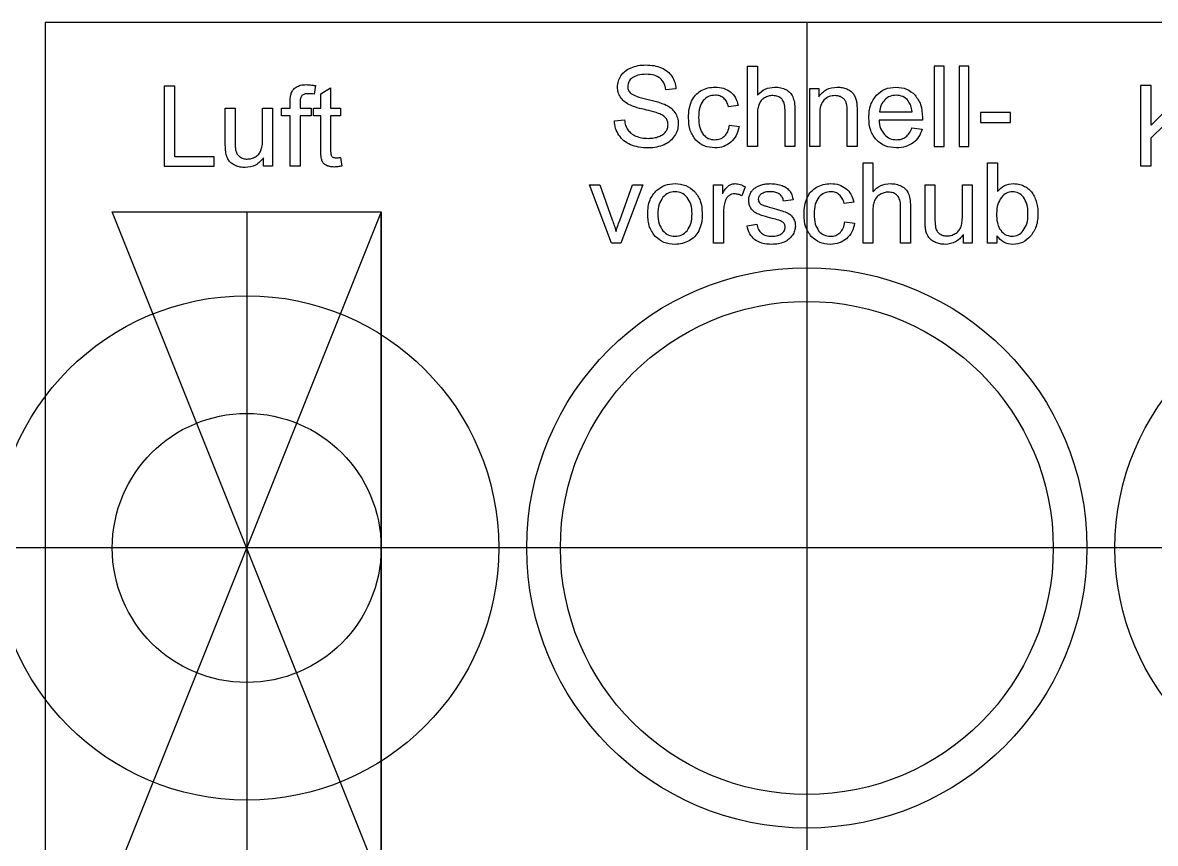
# Model space of a CAD drawing. Header units: millimetres. Extents: x 39 to 249, y 35 to 175.
# Drawn here: x 170.2 to 220.8, y 65.9 to 102.5 of the extents above; entities that cross this region are included whole.
import ezdxf

# ---------------------------------------------------------------- set-up
doc = ezdxf.new("R2010")
doc.units = ezdxf.units.MM
doc.layers.get('0').update_dxf_attribs({"linetype": 'CONTINUOUS'})

msp = doc.modelspace()

# ---------------------------------------------------------------- linework, layer by layer
for p, q in [((239.219, 102.472), (171.219, 102.472)), ((171.219, 102.472), (171.219, 44.54)), ((205.219, 102.472), (205.219, 44.54)), ((202.572, 96.945), (202.572, 100.525)), ((202.572, 100.525), (203.012, 100.525)), ((203.012, 100.525), (203.012, 99.24)), ((183.288, 99.662), (183.223, 99.279)), ((183.525, 99.301), (183.962, 99.565)), ((183.525, 98.659), (183.525, 99.301)), ((183.962, 99.565), (183.962, 98.659)), ((199.374, 99.516), (198.92, 99.482)), ((205.353, 96.945), (205.353, 99.538)), ((205.353, 99.538), (205.748, 99.538)), ((205.748, 99.538), (205.748, 99.17)), ((179.265, 97.052), (179.265, 98.659)), ((179.265, 98.659), (179.705, 98.659)), ((179.705, 98.659), (179.705, 97.221)), ((180.928, 97.27), (180.928, 98.659)), ((180.928, 98.659), (181.367, 98.659)), ((181.367, 98.659), (181.367, 96.066)), ((181.772, 98.317), (181.772, 98.659)), ((181.772, 98.659), (182.161, 98.659)), ((182.161, 98.659), (182.161, 98.935)), ((182.598, 98.898), (182.598, 98.659)), ((182.598, 98.659), (183.103, 98.659)), ((183.103, 98.659), (183.103, 98.317)), ((183.203, 98.317), (183.203, 98.659)), ((183.203, 98.659), (183.525, 98.659)), ((183.962, 98.659), (184.404, 98.659)), ((184.404, 98.659), (184.404, 98.317)), ((202.155, 98.776), (201.727, 98.711)), ((204.245, 96.945), (204.245, 98.588)), ((204.684, 98.588), (204.684, 96.945)), ((182.161, 98.317), (181.772, 98.317)), ((182.161, 96.066), (182.161, 98.317)), ((183.103, 98.317), (182.598, 98.317)), ((182.598, 98.317), (182.598, 96.066)), ((183.525, 98.317), (183.203, 98.317)), ((183.525, 96.825), (183.525, 98.317)), ((184.404, 98.317), (183.962, 98.317)), ((183.962, 98.317), (183.962, 96.801)), ((196.632, 98.095), (197.079, 98.134)), ((203.012, 98.364), (203.012, 96.945)), ((205.792, 98.361), (205.792, 96.945)), ((207.02, 96.945), (207.02, 98.523)), ((207.46, 98.54), (207.46, 96.945)), ((210.375, 98.129), (208.441, 98.129)), ((208.466, 98.491), (209.914, 98.491)), ((201.764, 97.895), (202.196, 97.839)), ((209.909, 97.78), (210.363, 97.724)), ((203.012, 96.945), (202.572, 96.945)), ((204.684, 96.945), (204.245, 96.945)), ((205.792, 96.945), (205.353, 96.945)), ((207.46, 96.945), (207.02, 96.945)), ((180.974, 96.066), (180.974, 96.447)), ((181.367, 96.066), (180.974, 96.066)), ((182.598, 96.066), (182.161, 96.066)), ((184.404, 96.459), (184.468, 96.071)), ((207.728, 92.639), (207.728, 96.218)), ((207.728, 96.218), (208.168, 96.218)), ((208.168, 96.218), (208.168, 94.934)), ((213.288, 92.639), (213.288, 96.218)), ((213.288, 96.218), (213.727, 96.218)), ((213.727, 96.218), (213.727, 94.941)), ((196.503, 92.639), (195.517, 95.231)), ((195.517, 95.231), (195.98, 95.231)), ((195.98, 95.231), (196.537, 93.679)), ((196.867, 93.649), (197.443, 95.231)), ((197.894, 95.231), (196.913, 92.639)), ((197.443, 95.231), (197.894, 95.231)), ((201.059, 92.639), (201.059, 95.231)), ((201.059, 95.231), (201.454, 95.231)), ((201.454, 95.231), (201.454, 94.838)), ((202.467, 95.148), (202.316, 94.741)), ((210.499, 93.625), (210.499, 95.231)), ((210.499, 95.231), (210.939, 95.231)), ((210.939, 95.231), (210.939, 93.793)), ((212.162, 93.842), (212.162, 95.231)), ((212.162, 95.231), (212.602, 95.231)), ((212.602, 95.231), (212.602, 92.639)), ((204.608, 94.562), (204.179, 94.504)), ((180.219, 94.038), (180.219, 44.54)), ((207.311, 94.47), (206.884, 94.404)), ((208.168, 94.057), (208.168, 92.639)), ((209.401, 92.639), (209.401, 94.282)), ((209.84, 94.282), (209.84, 92.639)), ((201.498, 93.996), (201.498, 92.639)), ((206.92, 93.588), (207.352, 93.532)), ((202.553, 93.413), (202.987, 93.481)), ((196.913, 92.639), (196.503, 92.639)), ((201.498, 92.639), (201.059, 92.639)), ((208.168, 92.639), (207.728, 92.639)), ((209.84, 92.639), (209.401, 92.639)), ((212.208, 92.639), (212.208, 93.019)), ((212.602, 92.639), (212.208, 92.639)), ((213.695, 92.639), (213.288, 92.639)), ((213.695, 92.963), (213.695, 92.639)), ((239.219, 79.038), (165, 79.038))]:
    msp.add_line(p, q)
for points in [[(210.905, 100.525), (210.905, 96.945), (211.344, 96.945), (211.344, 100.525)], [(212.016, 100.525), (212.016, 96.945), (212.455, 96.945), (212.455, 100.525)], [(176.531, 99.645), (176.531, 96.066), (178.767, 96.066), (178.767, 96.489), (177.004, 96.489), (177.004, 99.645)], [(220.11, 99.669), (220.11, 96.09), (220.584, 96.09), (220.584, 97.33), (221.17, 97.901), (222.444, 96.09), (223.069, 96.09), (221.502, 98.219), (223.003, 99.669), (222.361, 99.669), (220.584, 97.894), (220.584, 99.669)], [(212.965, 98.462), (212.965, 98.02), (214.315, 98.02), (214.315, 98.462)], [(186.219, 64.038), (174.219, 94.038), (186.219, 94.038), (174.219, 64.038), (186.219, 64.038), (186.219, 94.038)]]:
    msp.add_lwpolyline(points, close=True)
for centre, radius in [((205.219, 79.038), 12.5), ((180.219, 79.038), 11.25), ((205.219, 79.038), 11), ((230.219, 79.038), 11.25), ((180.219, 79.038), 6)]:
    msp.add_circle(centre, radius)
for points, knots in [([(196.769, 99.599), (196.776, 99.688), (196.789, 99.869), (196.878, 100.026), (196.923, 100.106)], [0, 0, 0, 0, 0.02649511, 0.05352488, 0.05352488, 0.05352488, 0.05352488]), ([(196.923, 100.106), (196.982, 100.18), (197.103, 100.334), (197.28, 100.419), (197.372, 100.463)], [0, 0, 0, 0, 0.02806026, 0.05810036, 0.05810036, 0.05810036, 0.05810036]), ([(197.372, 100.463), (197.475, 100.499), (197.688, 100.573), (197.913, 100.581), (198.029, 100.586)], [0, 0, 0, 0, 0.03250493, 0.06712456, 0.06712456, 0.06712456, 0.06712456]), ([(198.048, 100.168), (197.921, 100.166), (197.699, 100.163), (197.505, 100.056), (197.422, 100.011)], [0, 0, 0, 0, 0.03734796, 0.06543398, 0.06543398, 0.06543398, 0.06543398]), ([(198.029, 100.586), (198.155, 100.581), (198.395, 100.573), (198.623, 100.495), (198.731, 100.457)], [0, 0, 0, 0, 0.03758192, 0.07170917, 0.07170917, 0.07170917, 0.07170917]), ([(198.672, 99.995), (198.587, 100.045), (198.396, 100.158), (198.172, 100.165), (198.048, 100.168)], [0, 0, 0, 0, 0.02920653, 0.06568919, 0.06568919, 0.06568919, 0.06568919]), ([(198.731, 100.457), (198.825, 100.411), (199.01, 100.32), (199.137, 100.159), (199.198, 100.08)], [0, 0, 0, 0, 0.03120446, 0.06075912, 0.06075912, 0.06075912, 0.06075912]), ([(182.207, 99.323), (182.232, 99.378), (182.284, 99.488), (182.381, 99.562), (182.43, 99.6)], [0, 0, 0, 0, 0.01777942, 0.03606008, 0.03606008, 0.03606008, 0.03606008]), ([(182.43, 99.6), (182.493, 99.631), (182.634, 99.7), (182.791, 99.704), (182.878, 99.706)], [0, 0, 0, 0, 0.02078249, 0.04652403, 0.04652403, 0.04652403, 0.04652403]), ([(182.878, 99.706), (182.944, 99.704), (183.081, 99.699), (183.217, 99.675), (183.288, 99.662)], [0, 0, 0, 0, 0.01956212, 0.04129784, 0.04129784, 0.04129784, 0.04129784]), ([(196.895, 99.154), (196.858, 99.222), (196.784, 99.362), (196.774, 99.519), (196.769, 99.599)], [0, 0, 0, 0, 0.02310005, 0.04677764, 0.04677764, 0.04677764, 0.04677764]), ([(197.422, 100.011), (197.365, 99.957), (197.254, 99.853), (197.235, 99.703), (197.226, 99.631)], [0, 0, 0, 0, 0.02277703, 0.04395425, 0.04395425, 0.04395425, 0.04395425]), ([(197.226, 99.631), (197.231, 99.57), (197.242, 99.448), (197.324, 99.358), (197.365, 99.314)], [0, 0, 0, 0, 0.01791909, 0.03551004, 0.03551004, 0.03551004, 0.03551004]), ([(198.92, 99.482), (198.903, 99.586), (198.871, 99.782), (198.735, 99.927), (198.672, 99.995)], [0, 0, 0, 0, 0.0308476, 0.05809241, 0.05809241, 0.05809241, 0.05809241]), ([(199.198, 100.08), (199.246, 99.994), (199.344, 99.818), (199.364, 99.618), (199.374, 99.516)], [0, 0, 0, 0, 0.02937694, 0.05963985, 0.05963985, 0.05963985, 0.05963985]), ([(200.501, 99.439), (200.598, 99.485), (200.794, 99.578), (201.011, 99.59), (201.12, 99.597)], [0, 0, 0, 0, 0.03195612, 0.06439195, 0.06439195, 0.06439195, 0.06439195]), ([(201.12, 99.597), (201.251, 99.59), (201.5, 99.577), (201.711, 99.445), (201.81, 99.383)], [0, 0, 0, 0, 0.0387608, 0.07339066, 0.07339066, 0.07339066, 0.07339066]), ([(203.012, 99.24), (203.121, 99.344), (203.339, 99.552), (203.638, 99.582), (203.788, 99.597)], [0, 0, 0, 0, 0.04387507, 0.08763859, 0.08763859, 0.08763859, 0.08763859]), ([(203.788, 99.597), (203.879, 99.593), (204.053, 99.586), (204.213, 99.516), (204.289, 99.483)], [0, 0, 0, 0, 0.02706572, 0.05171525, 0.05171525, 0.05171525, 0.05171525]), ([(205.748, 99.17), (205.856, 99.294), (206.073, 99.547), (206.405, 99.58), (206.574, 99.597)], [0, 0, 0, 0, 0.04738817, 0.09617909, 0.09617909, 0.09617909, 0.09617909]), ([(206.574, 99.597), (206.649, 99.594), (206.797, 99.587), (206.937, 99.537), (207.005, 99.513)], [0, 0, 0, 0, 0.02258981, 0.04413604, 0.04413604, 0.04413604, 0.04413604]), ([(208.324, 99.235), (208.447, 99.341), (208.698, 99.557), (209.029, 99.583), (209.198, 99.597)], [0, 0, 0, 0, 0.04724184, 0.09677848, 0.09677848, 0.09677848, 0.09677848]), ([(209.198, 99.597), (209.362, 99.583), (209.684, 99.557), (209.928, 99.346), (210.048, 99.243)], [0, 0, 0, 0, 0.04806304, 0.09419, 0.09419, 0.09419, 0.09419]), ([(182.161, 98.935), (182.161, 99.011), (182.161, 99.143), (182.194, 99.27), (182.207, 99.323)], [0, 0, 0, 0, 0.02279563, 0.03922055, 0.03922055, 0.03922055, 0.03922055]), ([(182.681, 99.218), (182.657, 99.178), (182.598, 99.081), (182.598, 98.966), (182.598, 98.898)], [0, 0, 0, 0, 0.0137573, 0.03358058, 0.03358058, 0.03358058, 0.03358058]), ([(182.964, 99.303), (182.905, 99.302), (182.802, 99.301), (182.717, 99.243), (182.681, 99.218)], [0, 0, 0, 0, 0.01722284, 0.03015322, 0.03015322, 0.03015322, 0.03015322]), ([(183.223, 99.279), (183.178, 99.286), (183.093, 99.3), (183.006, 99.302), (182.964, 99.303)], [0, 0, 0, 0, 0.01343106, 0.02601911, 0.02601911, 0.02601911, 0.02601911]), ([(197.277, 98.82), (197.198, 98.866), (197.049, 98.952), (196.944, 99.089), (196.895, 99.154)], [0, 0, 0, 0, 0.02695823, 0.05114545, 0.05114545, 0.05114545, 0.05114545]), ([(197.365, 99.314), (197.446, 99.268), (197.669, 99.144), (197.919, 99.092), (198.079, 99.058)], [0, 0, 0, 0, 0.02771981, 0.07619273, 0.07619273, 0.07619273, 0.07619273]), ([(200.077, 98.967), (200.129, 99.065), (200.231, 99.258), (200.412, 99.379), (200.501, 99.439)], [0, 0, 0, 0, 0.03266998, 0.06434061, 0.06434061, 0.06434061, 0.06434061]), ([(201.137, 99.235), (201.032, 99.226), (200.825, 99.208), (200.672, 99.067), (200.597, 98.997)], [0, 0, 0, 0, 0.03067314, 0.06047663, 0.06047663, 0.06047663, 0.06047663]), ([(201.511, 99.104), (201.456, 99.142), (201.344, 99.221), (201.207, 99.23), (201.137, 99.235)], [0, 0, 0, 0, 0.01977052, 0.04039085, 0.04039085, 0.04039085, 0.04039085]), ([(201.727, 98.711), (201.705, 98.79), (201.664, 98.939), (201.56, 99.051), (201.511, 99.104)], [0, 0, 0, 0, 0.02439935, 0.04543668, 0.04543668, 0.04543668, 0.04543668]), ([(201.81, 99.383), (201.892, 99.302), (202.064, 99.132), (202.123, 98.898), (202.155, 98.776)], [0, 0, 0, 0, 0.03396502, 0.07092428, 0.07092428, 0.07092428, 0.07092428]), ([(203.33, 99.117), (203.277, 99.081), (203.173, 99.009), (203.114, 98.897), (203.085, 98.842)], [0, 0, 0, 0, 0.01896441, 0.03732884, 0.03732884, 0.03732884, 0.03732884]), ([(203.698, 99.218), (203.633, 99.214), (203.504, 99.205), (203.388, 99.147), (203.33, 99.117)], [0, 0, 0, 0, 0.01911994, 0.03846649, 0.03846649, 0.03846649, 0.03846649]), ([(204.102, 99.068), (204.047, 99.112), (203.929, 99.206), (203.778, 99.214), (203.698, 99.218)], [0, 0, 0, 0, 0.02059396, 0.04405898, 0.04405898, 0.04405898, 0.04405898]), ([(204.289, 99.483), (204.354, 99.443), (204.482, 99.363), (204.556, 99.233), (204.592, 99.17)], [0, 0, 0, 0, 0.02268706, 0.044297, 0.044297, 0.044297, 0.044297]), ([(204.592, 99.17), (204.619, 99.088), (204.681, 98.9), (204.683, 98.701), (204.684, 98.588)], [0, 0, 0, 0, 0.02547882, 0.05912609, 0.05912609, 0.05912609, 0.05912609]), ([(206.481, 99.216), (206.391, 99.209), (206.213, 99.195), (206.068, 99.09), (205.996, 99.038)], [0, 0, 0, 0, 0.02653038, 0.05253675, 0.05253675, 0.05253675, 0.05253675]), ([(206.787, 99.137), (206.741, 99.16), (206.644, 99.208), (206.537, 99.213), (206.481, 99.216)], [0, 0, 0, 0, 0.01538794, 0.03195609, 0.03195609, 0.03195609, 0.03195609]), ([(206.969, 98.924), (206.948, 98.967), (206.906, 99.053), (206.827, 99.108), (206.787, 99.137)], [0, 0, 0, 0, 0.01391658, 0.0283661, 0.0283661, 0.0283661, 0.0283661]), ([(207.005, 99.513), (207.065, 99.484), (207.178, 99.43), (207.26, 99.336), (207.299, 99.292)], [0, 0, 0, 0, 0.01974773, 0.03714076, 0.03714076, 0.03714076, 0.03714076]), ([(207.299, 99.292), (207.329, 99.243), (207.392, 99.142), (207.421, 99.027), (207.435, 98.967)], [0, 0, 0, 0, 0.01710303, 0.03542506, 0.03542506, 0.03542506, 0.03542506]), ([(207.987, 98.22), (207.996, 98.42), (208.013, 98.792), (208.226, 99.095), (208.324, 99.235)], [0, 0, 0, 0, 0.0587128, 0.1089822, 0.1089822, 0.1089822, 0.1089822]), ([(209.203, 99.235), (209.107, 99.227), (208.916, 99.212), (208.767, 99.092), (208.694, 99.033)], [0, 0, 0, 0, 0.02831934, 0.05592095, 0.05592095, 0.05592095, 0.05592095]), ([(209.748, 98.982), (209.672, 99.056), (209.521, 99.204), (209.309, 99.225), (209.203, 99.235)], [0, 0, 0, 0, 0.03072252, 0.06171402, 0.06171402, 0.06171402, 0.06171402]), ([(210.048, 99.243), (210.144, 99.105), (210.352, 98.808), (210.368, 98.443), (210.377, 98.247)], [0, 0, 0, 0, 0.0492546, 0.1068539, 0.1068539, 0.1068539, 0.1068539]), ([(197.968, 98.597), (197.826, 98.631), (197.59, 98.687), (197.367, 98.782), (197.277, 98.82)], [0, 0, 0, 0, 0.04348091, 0.0727225, 0.0727225, 0.0727225, 0.0727225]), ([(198.605, 98.422), (198.528, 98.447), (198.318, 98.514), (198.104, 98.565), (197.968, 98.597)], [0, 0, 0, 0, 0.02421852, 0.06608958, 0.06608958, 0.06608958, 0.06608958]), ([(198.079, 99.058), (198.242, 99.022), (198.511, 98.962), (198.77, 98.867), (198.871, 98.83)], [0, 0, 0, 0, 0.05019029, 0.08252179, 0.08252179, 0.08252179, 0.08252179]), ([(198.871, 98.83), (198.966, 98.782), (199.145, 98.691), (199.273, 98.537), (199.332, 98.465)], [0, 0, 0, 0, 0.03169019, 0.05938908, 0.05938908, 0.05938908, 0.05938908]), ([(199.938, 98.232), (199.942, 98.365), (199.951, 98.617), (200.037, 98.854), (200.077, 98.967)], [0, 0, 0, 0, 0.0395211, 0.07520042, 0.07520042, 0.07520042, 0.07520042]), ([(200.597, 98.997), (200.537, 98.897), (200.398, 98.667), (200.393, 98.397), (200.39, 98.244)], [0, 0, 0, 0, 0.0344477, 0.0793347, 0.0793347, 0.0793347, 0.0793347]), ([(203.085, 98.842), (203.064, 98.774), (203.015, 98.619), (203.013, 98.455), (203.012, 98.364)], [0, 0, 0, 0, 0.0213487, 0.04863189, 0.04863189, 0.04863189, 0.04863189]), ([(204.245, 98.588), (204.242, 98.687), (204.238, 98.861), (204.143, 99.005), (204.102, 99.068)], [0, 0, 0, 0, 0.0286959, 0.05094491, 0.05094491, 0.05094491, 0.05094491]), ([(205.996, 99.038), (205.937, 98.954), (205.795, 98.754), (205.793, 98.506), (205.792, 98.361)], [0, 0, 0, 0, 0.03000542, 0.07212398, 0.07212398, 0.07212398, 0.07212398]), ([(207.02, 98.523), (207.02, 98.601), (207.019, 98.738), (206.984, 98.869), (206.969, 98.924)], [0, 0, 0, 0, 0.02350299, 0.04063325, 0.04063325, 0.04063325, 0.04063325]), ([(207.435, 98.967), (207.443, 98.911), (207.46, 98.769), (207.46, 98.626), (207.46, 98.54)], [0, 0, 0, 0, 0.01688425, 0.04283137, 0.04283137, 0.04283137, 0.04283137]), ([(208.694, 99.033), (208.633, 98.957), (208.505, 98.799), (208.479, 98.597), (208.466, 98.491)], [0, 0, 0, 0, 0.02859223, 0.05985941, 0.05985941, 0.05985941, 0.05985941]), ([(209.914, 98.491), (209.902, 98.589), (209.882, 98.765), (209.789, 98.915), (209.748, 98.982)], [0, 0, 0, 0, 0.02917104, 0.05238246, 0.05238246, 0.05238246, 0.05238246]), ([(196.829, 97.452), (196.774, 97.551), (196.663, 97.751), (196.642, 97.979), (196.632, 98.095)], [0, 0, 0, 0, 0.03348792, 0.06794109, 0.06794109, 0.06794109, 0.06794109]), ([(197.079, 98.134), (197.092, 98.051), (197.115, 97.895), (197.191, 97.758), (197.227, 97.694)], [0, 0, 0, 0, 0.02500822, 0.04680576, 0.04680576, 0.04680576, 0.04680576]), ([(198.927, 98.211), (198.886, 98.253), (198.794, 98.346), (198.672, 98.395), (198.605, 98.422)], [0, 0, 0, 0, 0.01735527, 0.03887813, 0.03887813, 0.03887813, 0.03887813]), ([(199.025, 97.917), (199.021, 97.971), (199.014, 98.078), (198.956, 98.167), (198.927, 98.211)], [0, 0, 0, 0, 0.01596536, 0.0314486, 0.0314486, 0.0314486, 0.0314486]), ([(199.332, 98.465), (199.376, 98.388), (199.465, 98.23), (199.476, 98.049), (199.481, 97.956)], [0, 0, 0, 0, 0.02626635, 0.05365075, 0.05365075, 0.05365075, 0.05365075]), ([(200.261, 97.235), (200.167, 97.371), (199.961, 97.67), (199.946, 98.034), (199.938, 98.232)], [0, 0, 0, 0, 0.048788, 0.1067584, 0.1067584, 0.1067584, 0.1067584]), ([(200.39, 98.244), (200.392, 98.09), (200.397, 97.819), (200.532, 97.585), (200.59, 97.485)], [0, 0, 0, 0, 0.0453818, 0.0796671, 0.0796671, 0.0796671, 0.0796671]), ([(208.321, 97.237), (208.223, 97.373), (208.014, 97.665), (207.997, 98.026), (207.987, 98.22)], [0, 0, 0, 0, 0.0489463, 0.1057435, 0.1057435, 0.1057435, 0.1057435]), ([(208.441, 98.129), (208.454, 97.999), (208.477, 97.759), (208.618, 97.564), (208.683, 97.475)], [0, 0, 0, 0, 0.03841265, 0.07087308, 0.07087308, 0.07087308, 0.07087308]), ([(210.377, 98.247), (210.377, 98.23), (210.377, 98.191), (210.376, 98.152), (210.375, 98.129)], [0, 0, 0, 0, 0.00488319, 0.01172158, 0.01172158, 0.01172158, 0.01172158]), ([(197.227, 97.694), (197.273, 97.638), (197.372, 97.519), (197.512, 97.451), (197.587, 97.415)], [0, 0, 0, 0, 0.02147807, 0.04598026, 0.04598026, 0.04598026, 0.04598026]), ([(198.615, 97.39), (198.678, 97.417), (198.797, 97.469), (198.883, 97.566), (198.924, 97.611)], [0, 0, 0, 0, 0.02046312, 0.03837468, 0.03837468, 0.03837468, 0.03837468]), ([(198.924, 97.611), (198.953, 97.658), (199.012, 97.752), (199.02, 97.863), (199.025, 97.917)], [0, 0, 0, 0, 0.01652921, 0.03268964, 0.03268964, 0.03268964, 0.03268964]), ([(199.481, 97.956), (199.474, 97.862), (199.46, 97.67), (199.366, 97.503), (199.318, 97.418)], [0, 0, 0, 0, 0.02804027, 0.05687299, 0.05687299, 0.05687299, 0.05687299]), ([(201.544, 97.407), (201.597, 97.471), (201.714, 97.613), (201.747, 97.796), (201.764, 97.895)], [0, 0, 0, 0, 0.02462101, 0.05435234, 0.05435234, 0.05435234, 0.05435234]), ([(202.196, 97.839), (202.166, 97.7), (202.107, 97.434), (201.922, 97.235), (201.834, 97.14)], [0, 0, 0, 0, 0.04177224, 0.080069, 0.080069, 0.080069, 0.080069]), ([(209.638, 97.375), (209.693, 97.427), (209.814, 97.541), (209.875, 97.696), (209.909, 97.78)], [0, 0, 0, 0, 0.02250046, 0.04927848, 0.04927848, 0.04927848, 0.04927848]), ([(210.363, 97.724), (210.321, 97.6), (210.24, 97.361), (210.055, 97.189), (209.965, 97.107)], [0, 0, 0, 0, 0.0385171, 0.07453767, 0.07453767, 0.07453767, 0.07453767]), ([(179.705, 97.221), (179.704, 97.125), (179.703, 96.969), (179.724, 96.816), (179.731, 96.757)], [0, 0, 0, 0, 0.02881642, 0.04650956, 0.04650956, 0.04650956, 0.04650956]), ([(180.856, 96.763), (180.877, 96.834), (180.925, 96.999), (180.927, 97.171), (180.928, 97.27)], [0, 0, 0, 0, 0.02206423, 0.05138592, 0.05138592, 0.05138592, 0.05138592]), ([(197.344, 97.026), (197.241, 97.078), (197.037, 97.182), (196.898, 97.363), (196.829, 97.452)], [0, 0, 0, 0, 0.03424449, 0.06759406, 0.06759406, 0.06759406, 0.06759406]), ([(197.587, 97.415), (197.672, 97.384), (197.85, 97.32), (198.039, 97.313), (198.136, 97.309)], [0, 0, 0, 0, 0.02713528, 0.05624829, 0.05624829, 0.05624829, 0.05624829]), ([(198.136, 97.309), (198.222, 97.312), (198.385, 97.317), (198.541, 97.366), (198.615, 97.39)], [0, 0, 0, 0, 0.02559208, 0.04873374, 0.04873374, 0.04873374, 0.04873374]), ([(199.318, 97.418), (199.256, 97.338), (199.128, 97.172), (198.943, 97.075), (198.848, 97.025)], [0, 0, 0, 0, 0.03002696, 0.06190976, 0.06190976, 0.06190976, 0.06190976]), ([(201.117, 96.887), (200.95, 96.899), (200.627, 96.924), (200.381, 97.133), (200.261, 97.235)], [0, 0, 0, 0, 0.04878571, 0.0945253, 0.0945253, 0.0945253, 0.0945253]), ([(200.59, 97.485), (200.662, 97.416), (200.809, 97.276), (201.01, 97.258), (201.112, 97.248)], [0, 0, 0, 0, 0.02911607, 0.05888553, 0.05888553, 0.05888553, 0.05888553]), ([(201.112, 97.248), (201.194, 97.254), (201.354, 97.265), (201.482, 97.361), (201.544, 97.407)], [0, 0, 0, 0, 0.02407185, 0.04689165, 0.04689165, 0.04689165, 0.04689165]), ([(201.834, 97.14), (201.729, 97.066), (201.514, 96.914), (201.252, 96.896), (201.117, 96.887)], [0, 0, 0, 0, 0.03762294, 0.07728332, 0.07728332, 0.07728332, 0.07728332]), ([(209.223, 96.887), (209.046, 96.899), (208.707, 96.921), (208.445, 97.135), (208.321, 97.237)], [0, 0, 0, 0, 0.05174156, 0.09894571, 0.09894571, 0.09894571, 0.09894571]), ([(208.683, 97.475), (208.76, 97.409), (208.917, 97.275), (209.122, 97.257), (209.225, 97.248)], [0, 0, 0, 0, 0.0297662, 0.06008741, 0.06008741, 0.06008741, 0.06008741]), ([(209.965, 97.107), (209.857, 97.043), (209.629, 96.907), (209.363, 96.894), (209.223, 96.887)], [0, 0, 0, 0, 0.03695849, 0.07846132, 0.07846132, 0.07846132, 0.07846132]), ([(209.225, 97.248), (209.302, 97.253), (209.45, 97.261), (209.576, 97.338), (209.638, 97.375)], [0, 0, 0, 0, 0.02262363, 0.0437507, 0.0437507, 0.0437507, 0.0437507]), ([(179.292, 96.642), (179.284, 96.698), (179.265, 96.834), (179.265, 96.971), (179.265, 97.052)], [0, 0, 0, 0, 0.01684449, 0.04114576, 0.04114576, 0.04114576, 0.04114576]), ([(179.427, 96.316), (179.397, 96.365), (179.334, 96.466), (179.307, 96.582), (179.292, 96.642)], [0, 0, 0, 0, 0.01692518, 0.03550119, 0.03550119, 0.03550119, 0.03550119]), ([(179.731, 96.757), (179.749, 96.703), (179.783, 96.596), (179.866, 96.521), (179.907, 96.485)], [0, 0, 0, 0, 0.0167706, 0.03293976, 0.03293976, 0.03293976, 0.03293976]), ([(180.61, 96.487), (180.664, 96.524), (180.769, 96.595), (180.827, 96.708), (180.856, 96.763)], [0, 0, 0, 0, 0.01903106, 0.03744064, 0.03744064, 0.03744064, 0.03744064]), ([(183.579, 96.307), (183.564, 96.37), (183.522, 96.54), (183.524, 96.716), (183.525, 96.825)], [0, 0, 0, 0, 0.01955396, 0.05232684, 0.05232684, 0.05232684, 0.05232684]), ([(183.962, 96.801), (183.962, 96.749), (183.961, 96.668), (183.979, 96.588), (183.986, 96.559)], [0, 0, 0, 0, 0.01545278, 0.02435246, 0.02435246, 0.02435246, 0.02435246]), ([(198.158, 96.884), (198.008, 96.888), (197.729, 96.895), (197.465, 96.985), (197.344, 97.026)], [0, 0, 0, 0, 0.04478734, 0.08306384, 0.08306384, 0.08306384, 0.08306384]), ([(198.848, 97.025), (198.741, 96.984), (198.518, 96.899), (198.281, 96.889), (198.158, 96.884)], [0, 0, 0, 0, 0.03422209, 0.07079832, 0.07079832, 0.07079832, 0.07079832]), ([(179.723, 96.095), (179.662, 96.125), (179.549, 96.179), (179.466, 96.273), (179.427, 96.316)], [0, 0, 0, 0, 0.01997093, 0.03721271, 0.03721271, 0.03721271, 0.03721271]), ([(180.151, 96.008), (180.077, 96.011), (179.929, 96.018), (179.791, 96.07), (179.723, 96.095)], [0, 0, 0, 0, 0.02229482, 0.04398131, 0.04398131, 0.04398131, 0.04398131]), ([(179.907, 96.485), (179.956, 96.456), (180.058, 96.396), (180.177, 96.389), (180.239, 96.386)], [0, 0, 0, 0, 0.01674614, 0.03510183, 0.03510183, 0.03510183, 0.03510183]), ([(180.974, 96.447), (180.865, 96.319), (180.648, 96.064), (180.316, 96.026), (180.151, 96.008)], [0, 0, 0, 0, 0.048592, 0.09644017, 0.09644017, 0.09644017, 0.09644017]), ([(180.239, 96.386), (180.304, 96.39), (180.435, 96.399), (180.552, 96.458), (180.61, 96.487)], [0, 0, 0, 0, 0.0193317, 0.03881867, 0.03881867, 0.03881867, 0.03881867]), ([(183.765, 96.108), (183.724, 96.134), (183.646, 96.185), (183.601, 96.267), (183.579, 96.307)], [0, 0, 0, 0, 0.01424203, 0.02757319, 0.02757319, 0.02757319, 0.02757319]), ([(184.136, 96.032), (184.064, 96.033), (183.935, 96.036), (183.817, 96.086), (183.765, 96.108)], [0, 0, 0, 0, 0.02132434, 0.03817811, 0.03817811, 0.03817811, 0.03817811]), ([(183.986, 96.559), (183.995, 96.542), (184.013, 96.508), (184.045, 96.485), (184.061, 96.474)], [0, 0, 0, 0, 0.00570638, 0.01155971, 0.01155971, 0.01155971, 0.01155971]), ([(184.061, 96.474), (184.082, 96.465), (184.13, 96.444), (184.182, 96.443), (184.211, 96.442)], [0, 0, 0, 0, 0.00680788, 0.01548073, 0.01548073, 0.01548073, 0.01548073]), ([(184.468, 96.071), (184.409, 96.06), (184.3, 96.038), (184.188, 96.034), (184.136, 96.032)], [0, 0, 0, 0, 0.01782059, 0.03347608, 0.03347608, 0.03347608, 0.03347608]), ([(184.211, 96.442), (184.24, 96.443), (184.304, 96.445), (184.368, 96.454), (184.404, 96.459)], [0, 0, 0, 0, 0.00849464, 0.01937363, 0.01937363, 0.01937363, 0.01937363]), ([(198.519, 95.002), (198.639, 95.086), (198.883, 95.258), (199.182, 95.279), (199.335, 95.29)], [0, 0, 0, 0, 0.04294117, 0.08795467, 0.08795467, 0.08795467, 0.08795467]), ([(199.335, 95.29), (199.503, 95.277), (199.832, 95.252), (200.085, 95.042), (200.209, 94.94)], [0, 0, 0, 0, 0.04936715, 0.09624224, 0.09624224, 0.09624224, 0.09624224]), ([(201.454, 94.838), (201.498, 94.918), (201.573, 95.054), (201.687, 95.159), (201.734, 95.202)], [0, 0, 0, 0, 0.02712511, 0.04613649, 0.04613649, 0.04613649, 0.04613649]), ([(201.734, 95.202), (201.777, 95.228), (201.865, 95.279), (201.965, 95.286), (202.016, 95.29)], [0, 0, 0, 0, 0.01498587, 0.02988873, 0.02988873, 0.02988873, 0.02988873]), ([(202.016, 95.29), (202.092, 95.283), (202.252, 95.268), (202.393, 95.19), (202.467, 95.148)], [0, 0, 0, 0, 0.02267791, 0.04779927, 0.04779927, 0.04779927, 0.04779927]), ([(202.705, 94.864), (202.734, 94.911), (202.792, 95.006), (202.878, 95.075), (202.921, 95.109)], [0, 0, 0, 0, 0.01644832, 0.0329143, 0.0329143, 0.0329143, 0.0329143]), ([(202.921, 95.109), (202.961, 95.134), (203.048, 95.189), (203.147, 95.22), (203.201, 95.238)], [0, 0, 0, 0, 0.01398658, 0.03086371, 0.03086371, 0.03086371, 0.03086371]), ([(203.201, 95.238), (203.262, 95.253), (203.386, 95.284), (203.515, 95.288), (203.581, 95.29)], [0, 0, 0, 0, 0.01875881, 0.03842544, 0.03842544, 0.03842544, 0.03842544]), ([(203.581, 95.29), (203.677, 95.287), (203.859, 95.282), (204.034, 95.228), (204.116, 95.202)], [0, 0, 0, 0, 0.02874012, 0.05452964, 0.05452964, 0.05452964, 0.05452964]), ([(204.116, 95.202), (204.187, 95.172), (204.317, 95.117), (204.413, 95.012), (204.457, 94.964)], [0, 0, 0, 0, 0.02256176, 0.04198691, 0.04198691, 0.04198691, 0.04198691]), ([(205.233, 94.66), (205.285, 94.758), (205.387, 94.951), (205.568, 95.073), (205.657, 95.133)], [0, 0, 0, 0, 0.03266998, 0.06434061, 0.06434061, 0.06434061, 0.06434061]), ([(205.657, 95.133), (205.754, 95.178), (205.95, 95.271), (206.167, 95.284), (206.276, 95.29)], [0, 0, 0, 0, 0.03195612, 0.06439195, 0.06439195, 0.06439195, 0.06439195]), ([(206.276, 95.29), (206.407, 95.283), (206.656, 95.271), (206.867, 95.139), (206.967, 95.076)], [0, 0, 0, 0, 0.0387608, 0.07339066, 0.07339066, 0.07339066, 0.07339066]), ([(206.967, 95.076), (207.049, 94.995), (207.22, 94.825), (207.28, 94.592), (207.311, 94.47)], [0, 0, 0, 0, 0.03396502, 0.07092428, 0.07092428, 0.07092428, 0.07092428]), ([(208.168, 94.934), (208.277, 95.038), (208.495, 95.245), (208.795, 95.275), (208.944, 95.29)], [0, 0, 0, 0, 0.04387507, 0.08763859, 0.08763859, 0.08763859, 0.08763859]), ([(208.944, 95.29), (209.035, 95.286), (209.209, 95.279), (209.369, 95.21), (209.445, 95.176)], [0, 0, 0, 0, 0.02706572, 0.05171525, 0.05171525, 0.05171525, 0.05171525]), ([(209.445, 95.176), (209.51, 95.136), (209.638, 95.057), (209.712, 94.926), (209.749, 94.863)], [0, 0, 0, 0, 0.02268706, 0.044297, 0.044297, 0.044297, 0.044297]), ([(213.727, 94.941), (213.825, 95.043), (214.021, 95.244), (214.299, 95.275), (214.437, 95.29)], [0, 0, 0, 0, 0.0410981, 0.0814217, 0.0814217, 0.0814217, 0.0814217]), ([(214.437, 95.29), (214.516, 95.286), (214.672, 95.278), (214.818, 95.222), (214.89, 95.194)], [0, 0, 0, 0, 0.02340939, 0.0465708, 0.0465708, 0.0465708, 0.0465708]), ([(214.89, 95.194), (214.958, 95.159), (215.092, 95.09), (215.192, 94.978), (215.242, 94.923)], [0, 0, 0, 0, 0.02266213, 0.04471644, 0.04471644, 0.04471644, 0.04471644]), ([(198.119, 93.935), (198.129, 94.153), (198.148, 94.555), (198.403, 94.862), (198.519, 95.002)], [0, 0, 0, 0, 0.0634773, 0.1167532, 0.1167532, 0.1167532, 0.1167532]), ([(198.788, 94.68), (198.725, 94.579), (198.582, 94.353), (198.575, 94.084), (198.571, 93.935)], [0, 0, 0, 0, 0.03497362, 0.07882941, 0.07882941, 0.07882941, 0.07882941]), ([(199.335, 94.926), (199.23, 94.916), (199.02, 94.896), (198.865, 94.752), (198.788, 94.68)], [0, 0, 0, 0, 0.0307751, 0.06150028, 0.06150028, 0.06150028, 0.06150028]), ([(199.878, 94.678), (199.801, 94.751), (199.648, 94.895), (199.439, 94.916), (199.335, 94.926)], [0, 0, 0, 0, 0.03075606, 0.06120853, 0.06120853, 0.06120853, 0.06120853]), ([(200.097, 93.95), (200.092, 94.095), (200.083, 94.358), (199.942, 94.579), (199.878, 94.678)], [0, 0, 0, 0, 0.04261839, 0.07733846, 0.07733846, 0.07733846, 0.07733846]), ([(200.209, 94.94), (200.308, 94.806), (200.519, 94.519), (200.538, 94.162), (200.548, 93.972)], [0, 0, 0, 0, 0.0488686, 0.1046023, 0.1046023, 0.1046023, 0.1046023]), ([(201.735, 94.749), (201.699, 94.717), (201.625, 94.65), (201.59, 94.557), (201.571, 94.509)], [0, 0, 0, 0, 0.01426856, 0.0294477, 0.0294477, 0.0294477, 0.0294477]), ([(201.994, 94.836), (201.947, 94.832), (201.853, 94.825), (201.774, 94.775), (201.735, 94.749)], [0, 0, 0, 0, 0.01384251, 0.02767236, 0.02767236, 0.02767236, 0.02767236]), ([(202.316, 94.741), (202.263, 94.768), (202.162, 94.822), (202.048, 94.831), (201.994, 94.836)], [0, 0, 0, 0, 0.01762479, 0.03391295, 0.03391295, 0.03391295, 0.03391295]), ([(202.626, 94.543), (202.629, 94.599), (202.635, 94.711), (202.682, 94.813), (202.705, 94.864)], [0, 0, 0, 0, 0.01681056, 0.03333097, 0.03333097, 0.03333097, 0.03333097]), ([(202.722, 94.195), (202.694, 94.249), (202.638, 94.358), (202.63, 94.481), (202.626, 94.543)], [0, 0, 0, 0, 0.01808068, 0.0364585, 0.0364585, 0.0364585, 0.0364585]), ([(203.18, 94.829), (203.142, 94.795), (203.071, 94.732), (203.057, 94.638), (203.051, 94.594)], [0, 0, 0, 0, 0.01456747, 0.02755018, 0.02755018, 0.02755018, 0.02755018]), ([(203.051, 94.594), (203.053, 94.566), (203.058, 94.51), (203.089, 94.464), (203.104, 94.44)], [0, 0, 0, 0, 0.00822798, 0.01653347, 0.01653347, 0.01653347, 0.01653347]), ([(203.612, 94.929), (203.524, 94.928), (203.371, 94.927), (203.237, 94.858), (203.18, 94.829)], [0, 0, 0, 0, 0.02606037, 0.04489424, 0.04489424, 0.04489424, 0.04489424]), ([(204.009, 94.816), (203.954, 94.849), (203.832, 94.921), (203.69, 94.926), (203.612, 94.929)], [0, 0, 0, 0, 0.018916, 0.0418243, 0.0418243, 0.0418243, 0.0418243]), ([(204.179, 94.504), (204.165, 94.566), (204.139, 94.687), (204.051, 94.774), (204.009, 94.816)], [0, 0, 0, 0, 0.01871365, 0.03623831, 0.03623831, 0.03623831, 0.03623831]), ([(204.457, 94.964), (204.491, 94.907), (204.566, 94.782), (204.593, 94.64), (204.608, 94.562)], [0, 0, 0, 0, 0.01984912, 0.04320943, 0.04320943, 0.04320943, 0.04320943]), ([(205.094, 93.925), (205.099, 94.058), (205.107, 94.31), (205.193, 94.548), (205.233, 94.66)], [0, 0, 0, 0, 0.0395211, 0.07520042, 0.07520042, 0.07520042, 0.07520042]), ([(205.753, 94.691), (205.693, 94.591), (205.554, 94.361), (205.549, 94.09), (205.546, 93.937)], [0, 0, 0, 0, 0.0344477, 0.0793347, 0.0793347, 0.0793347, 0.0793347]), ([(206.293, 94.929), (206.188, 94.919), (205.981, 94.901), (205.829, 94.76), (205.753, 94.691)], [0, 0, 0, 0, 0.03067314, 0.06047663, 0.06047663, 0.06047663, 0.06047663]), ([(206.668, 94.797), (206.613, 94.835), (206.5, 94.914), (206.363, 94.924), (206.293, 94.929)], [0, 0, 0, 0, 0.01977052, 0.04039085, 0.04039085, 0.04039085, 0.04039085]), ([(206.884, 94.404), (206.862, 94.484), (206.821, 94.632), (206.716, 94.745), (206.668, 94.797)], [0, 0, 0, 0, 0.02439935, 0.04543668, 0.04543668, 0.04543668, 0.04543668]), ([(208.487, 94.81), (208.433, 94.774), (208.329, 94.703), (208.27, 94.591), (208.241, 94.536)], [0, 0, 0, 0, 0.01896441, 0.03732884, 0.03732884, 0.03732884, 0.03732884]), ([(208.854, 94.912), (208.79, 94.907), (208.66, 94.899), (208.545, 94.84), (208.487, 94.81)], [0, 0, 0, 0, 0.01911994, 0.03846649, 0.03846649, 0.03846649, 0.03846649]), ([(209.258, 94.761), (209.203, 94.805), (209.085, 94.899), (208.934, 94.907), (208.854, 94.912)], [0, 0, 0, 0, 0.02059396, 0.04405898, 0.04405898, 0.04405898, 0.04405898]), ([(209.401, 94.282), (209.399, 94.38), (209.394, 94.554), (209.299, 94.698), (209.258, 94.761)], [0, 0, 0, 0, 0.0286959, 0.05094491, 0.05094491, 0.05094491, 0.05094491]), ([(209.749, 94.863), (209.775, 94.782), (209.837, 94.593), (209.839, 94.395), (209.84, 94.282)], [0, 0, 0, 0, 0.02547882, 0.05912609, 0.05912609, 0.05912609, 0.05912609]), ([(213.9, 94.678), (213.839, 94.579), (213.703, 94.358), (213.695, 94.098), (213.69, 93.955)], [0, 0, 0, 0, 0.03442222, 0.07652923, 0.07652923, 0.07652923, 0.07652923]), ([(214.398, 94.929), (214.304, 94.917), (214.109, 94.892), (213.972, 94.751), (213.9, 94.678)], [0, 0, 0, 0, 0.02757454, 0.05722106, 0.05722106, 0.05722106, 0.05722106]), ([(214.885, 94.687), (214.816, 94.757), (214.681, 94.895), (214.491, 94.918), (214.398, 94.929)], [0, 0, 0, 0, 0.02869751, 0.05583745, 0.05583745, 0.05583745, 0.05583745]), ([(215.087, 93.937), (215.084, 94.089), (215.078, 94.356), (214.944, 94.587), (214.885, 94.687)], [0, 0, 0, 0, 0.04441478, 0.07874027, 0.07874027, 0.07874027, 0.07874027]), ([(215.242, 94.923), (215.286, 94.86), (215.377, 94.73), (215.43, 94.579), (215.458, 94.501)], [0, 0, 0, 0, 0.02284888, 0.04752902, 0.04752902, 0.04752902, 0.04752902]), ([(201.571, 94.509), (201.55, 94.427), (201.506, 94.259), (201.501, 94.086), (201.498, 93.996)], [0, 0, 0, 0, 0.02514352, 0.05193955, 0.05193955, 0.05193955, 0.05193955]), ([(203.006, 93.948), (202.948, 93.98), (202.835, 94.042), (202.759, 94.145), (202.722, 94.195)], [0, 0, 0, 0, 0.01955384, 0.03795824, 0.03795824, 0.03795824, 0.03795824]), ([(203.104, 94.44), (203.126, 94.417), (203.174, 94.367), (203.238, 94.338), (203.273, 94.323)], [0, 0, 0, 0, 0.00945651, 0.02070504, 0.02070504, 0.02070504, 0.02070504]), ([(203.273, 94.323), (203.316, 94.31), (203.445, 94.269), (203.575, 94.234), (203.661, 94.211)], [0, 0, 0, 0, 0.01361029, 0.0404139, 0.0404139, 0.0404139, 0.0404139]), ([(203.661, 94.211), (203.794, 94.176), (204.014, 94.117), (204.227, 94.038), (204.312, 94.007)], [0, 0, 0, 0, 0.04116877, 0.06821488, 0.06821488, 0.06821488, 0.06821488]), ([(208.241, 94.536), (208.22, 94.467), (208.171, 94.312), (208.169, 94.149), (208.168, 94.057)], [0, 0, 0, 0, 0.0213487, 0.04863189, 0.04863189, 0.04863189, 0.04863189]), ([(215.458, 94.501), (215.481, 94.417), (215.527, 94.244), (215.533, 94.065), (215.536, 93.974)], [0, 0, 0, 0, 0.0261769, 0.05346855, 0.05346855, 0.05346855, 0.05346855]), ([(196.537, 93.679), (196.567, 93.593), (196.627, 93.421), (196.677, 93.245), (196.703, 93.156)], [0, 0, 0, 0, 0.02706027, 0.05482932, 0.05482932, 0.05482932, 0.05482932]), ([(196.703, 93.156), (196.726, 93.232), (196.776, 93.398), (196.835, 93.561), (196.867, 93.649)], [0, 0, 0, 0, 0.02364866, 0.05196615, 0.05196615, 0.05196615, 0.05196615]), ([(198.455, 92.929), (198.357, 93.066), (198.144, 93.366), (198.128, 93.735), (198.119, 93.935)], [0, 0, 0, 0, 0.0494859, 0.1080735, 0.1080735, 0.1080735, 0.1080735]), ([(198.571, 93.935), (198.575, 93.786), (198.583, 93.517), (198.725, 93.29), (198.788, 93.189)], [0, 0, 0, 0, 0.04388607, 0.07894073, 0.07894073, 0.07894073, 0.07894073]), ([(199.879, 93.19), (199.942, 93.292), (200.086, 93.524), (200.093, 93.797), (200.097, 93.95)], [0, 0, 0, 0, 0.03540639, 0.08023138, 0.08023138, 0.08023138, 0.08023138]), ([(200.548, 93.972), (200.545, 93.821), (200.54, 93.549), (200.442, 93.296), (200.398, 93.184)], [0, 0, 0, 0, 0.04486555, 0.08070761, 0.08070761, 0.08070761, 0.08070761]), ([(203.676, 93.737), (203.538, 93.772), (203.31, 93.829), (203.092, 93.915), (203.006, 93.948)], [0, 0, 0, 0, 0.04247768, 0.07032714, 0.07032714, 0.07032714, 0.07032714]), ([(204.125, 93.588), (204.073, 93.612), (203.928, 93.677), (203.774, 93.714), (203.676, 93.737)], [0, 0, 0, 0, 0.01709475, 0.04741079, 0.04741079, 0.04741079, 0.04741079]), ([(204.254, 93.354), (204.249, 93.401), (204.237, 93.497), (204.163, 93.558), (204.125, 93.588)], [0, 0, 0, 0, 0.01369325, 0.02772297, 0.02772297, 0.02772297, 0.02772297]), ([(204.312, 94.007), (204.369, 93.978), (204.482, 93.922), (204.562, 93.824), (204.601, 93.776)], [0, 0, 0, 0, 0.0191139, 0.03737989, 0.03737989, 0.03737989, 0.03737989]), ([(204.601, 93.776), (204.632, 93.721), (204.696, 93.604), (204.703, 93.471), (204.706, 93.4)], [0, 0, 0, 0, 0.01870556, 0.03950171, 0.03950171, 0.03950171, 0.03950171]), ([(205.418, 92.928), (205.324, 93.064), (205.117, 93.363), (205.102, 93.727), (205.094, 93.925)], [0, 0, 0, 0, 0.048788, 0.1067584, 0.1067584, 0.1067584, 0.1067584]), ([(205.546, 93.937), (205.548, 93.783), (205.553, 93.512), (205.688, 93.279), (205.746, 93.178)], [0, 0, 0, 0, 0.0453818, 0.0796671, 0.0796671, 0.0796671, 0.0796671]), ([(206.701, 93.1), (206.754, 93.164), (206.871, 93.307), (206.903, 93.489), (206.92, 93.588)], [0, 0, 0, 0, 0.02462101, 0.05435234, 0.05435234, 0.05435234, 0.05435234]), ([(207.352, 93.532), (207.322, 93.393), (207.263, 93.127), (207.078, 92.928), (206.99, 92.833)], [0, 0, 0, 0, 0.04177224, 0.080069, 0.080069, 0.080069, 0.080069]), ([(210.526, 93.215), (210.519, 93.27), (210.5, 93.406), (210.499, 93.544), (210.499, 93.625)], [0, 0, 0, 0, 0.01684449, 0.04114576, 0.04114576, 0.04114576, 0.04114576]), ([(210.939, 93.793), (210.938, 93.697), (210.938, 93.542), (210.958, 93.388), (210.966, 93.33)], [0, 0, 0, 0, 0.02881642, 0.04650956, 0.04650956, 0.04650956, 0.04650956]), ([(212.09, 93.336), (212.111, 93.407), (212.16, 93.572), (212.161, 93.744), (212.162, 93.842)], [0, 0, 0, 0, 0.02206423, 0.05138592, 0.05138592, 0.05138592, 0.05138592]), ([(213.69, 93.955), (213.691, 93.819), (213.692, 93.585), (213.781, 93.37), (213.817, 93.281)], [0, 0, 0, 0, 0.04028635, 0.06912518, 0.06912518, 0.06912518, 0.06912518]), ([(214.877, 93.192), (214.938, 93.293), (215.075, 93.521), (215.083, 93.789), (215.087, 93.937)], [0, 0, 0, 0, 0.03491159, 0.07865418, 0.07865418, 0.07865418, 0.07865418]), ([(215.536, 93.974), (215.528, 93.771), (215.512, 93.396), (215.302, 93.086), (215.206, 92.944)], [0, 0, 0, 0, 0.0596538, 0.1100744, 0.1100744, 0.1100744, 0.1100744]), ([(198.788, 93.189), (198.865, 93.117), (199.019, 92.972), (199.23, 92.952), (199.335, 92.941)], [0, 0, 0, 0, 0.03078038, 0.0615616, 0.0615616, 0.0615616, 0.0615616]), ([(199.335, 92.941), (199.439, 92.952), (199.649, 92.973), (199.802, 93.118), (199.879, 93.19)], [0, 0, 0, 0, 0.03060808, 0.06139528, 0.06139528, 0.06139528, 0.06139528]), ([(200.398, 93.184), (200.342, 93.094), (200.23, 92.913), (200.051, 92.797), (199.961, 92.739)], [0, 0, 0, 0, 0.03145, 0.06310909, 0.06310909, 0.06310909, 0.06310909]), ([(202.891, 92.79), (202.81, 92.872), (202.638, 93.047), (202.582, 93.286), (202.553, 93.413)], [0, 0, 0, 0, 0.03391212, 0.0720799, 0.0720799, 0.0720799, 0.0720799]), ([(202.987, 93.481), (203.003, 93.4), (203.034, 93.247), (203.141, 93.134), (203.191, 93.081)], [0, 0, 0, 0, 0.02408889, 0.04574599, 0.04574599, 0.04574599, 0.04574599]), ([(203.191, 93.081), (203.256, 93.04), (203.399, 92.951), (203.567, 92.945), (203.659, 92.941)], [0, 0, 0, 0, 0.02260389, 0.04953245, 0.04953245, 0.04953245, 0.04953245]), ([(203.659, 92.941), (203.749, 92.943), (203.91, 92.947), (204.047, 93.029), (204.108, 93.065)], [0, 0, 0, 0, 0.02654673, 0.04727787, 0.04727787, 0.04727787, 0.04727787]), ([(204.108, 93.065), (204.151, 93.106), (204.233, 93.186), (204.247, 93.3), (204.254, 93.354)], [0, 0, 0, 0, 0.01732584, 0.03328514, 0.03328514, 0.03328514, 0.03328514]), ([(204.706, 93.4), (204.7, 93.328), (204.689, 93.18), (204.615, 93.052), (204.578, 92.987)], [0, 0, 0, 0, 0.02157111, 0.04380656, 0.04380656, 0.04380656, 0.04380656]), ([(205.746, 93.178), (205.818, 93.109), (205.965, 92.969), (206.167, 92.951), (206.269, 92.941)], [0, 0, 0, 0, 0.02911607, 0.05888553, 0.05888553, 0.05888553, 0.05888553]), ([(206.269, 92.941), (206.35, 92.947), (206.51, 92.959), (206.638, 93.054), (206.701, 93.1)], [0, 0, 0, 0, 0.02407185, 0.04689165, 0.04689165, 0.04689165, 0.04689165]), ([(210.662, 92.889), (210.632, 92.937), (210.569, 93.038), (210.541, 93.154), (210.526, 93.215)], [0, 0, 0, 0, 0.01692518, 0.03550119, 0.03550119, 0.03550119, 0.03550119]), ([(210.966, 93.33), (210.983, 93.275), (211.017, 93.168), (211.101, 93.094), (211.142, 93.057)], [0, 0, 0, 0, 0.0167706, 0.03293976, 0.03293976, 0.03293976, 0.03293976]), ([(211.142, 93.057), (211.19, 93.029), (211.293, 92.968), (211.411, 92.962), (211.474, 92.958)], [0, 0, 0, 0, 0.01674614, 0.03510183, 0.03510183, 0.03510183, 0.03510183]), ([(211.474, 92.958), (211.539, 92.963), (211.669, 92.971), (211.786, 93.03), (211.845, 93.06)], [0, 0, 0, 0, 0.0193317, 0.03881867, 0.03881867, 0.03881867, 0.03881867]), ([(211.845, 93.06), (211.898, 93.096), (212.003, 93.168), (212.061, 93.28), (212.09, 93.336)], [0, 0, 0, 0, 0.01903106, 0.03744064, 0.03744064, 0.03744064, 0.03744064]), ([(213.817, 93.281), (213.89, 93.182), (214.031, 92.991), (214.266, 92.957), (214.379, 92.941)], [0, 0, 0, 0, 0.03526802, 0.06812065, 0.06812065, 0.06812065, 0.06812065]), ([(214.379, 92.941), (214.473, 92.953), (214.668, 92.978), (214.806, 93.119), (214.877, 93.192)], [0, 0, 0, 0, 0.02757454, 0.05722106, 0.05722106, 0.05722106, 0.05722106]), ([(199.335, 92.58), (199.164, 92.593), (198.833, 92.617), (198.578, 92.827), (198.455, 92.929)], [0, 0, 0, 0, 0.04999265, 0.09679118, 0.09679118, 0.09679118, 0.09679118]), ([(199.961, 92.739), (199.863, 92.692), (199.664, 92.599), (199.445, 92.586), (199.335, 92.58)], [0, 0, 0, 0, 0.03227353, 0.06513717, 0.06513717, 0.06513717, 0.06513717]), ([(203.661, 92.58), (203.509, 92.584), (203.234, 92.592), (202.997, 92.729), (202.891, 92.79)], [0, 0, 0, 0, 0.04483348, 0.08094857, 0.08094857, 0.08094857, 0.08094857]), ([(204.208, 92.686), (204.123, 92.655), (203.946, 92.591), (203.759, 92.584), (203.661, 92.58)], [0, 0, 0, 0, 0.02696029, 0.05601253, 0.05601253, 0.05601253, 0.05601253]), ([(204.578, 92.987), (204.529, 92.925), (204.428, 92.798), (204.283, 92.724), (204.208, 92.686)], [0, 0, 0, 0, 0.02326683, 0.04815318, 0.04815318, 0.04815318, 0.04815318]), ([(206.273, 92.58), (206.107, 92.593), (205.783, 92.617), (205.537, 92.827), (205.418, 92.928)], [0, 0, 0, 0, 0.04878571, 0.0945253, 0.0945253, 0.0945253, 0.0945253]), ([(206.99, 92.833), (206.885, 92.759), (206.671, 92.608), (206.408, 92.589), (206.273, 92.58)], [0, 0, 0, 0, 0.03762294, 0.07728332, 0.07728332, 0.07728332, 0.07728332]), ([(210.957, 92.668), (210.897, 92.697), (210.784, 92.752), (210.7, 92.846), (210.662, 92.889)], [0, 0, 0, 0, 0.01997093, 0.03721271, 0.03721271, 0.03721271, 0.03721271]), ([(211.386, 92.58), (211.311, 92.584), (211.163, 92.59), (211.025, 92.642), (210.957, 92.668)], [0, 0, 0, 0, 0.02229482, 0.04398131, 0.04398131, 0.04398131, 0.04398131]), ([(212.208, 93.019), (212.099, 92.891), (211.882, 92.637), (211.55, 92.599), (211.386, 92.58)], [0, 0, 0, 0, 0.048592, 0.09644017, 0.09644017, 0.09644017, 0.09644017]), ([(214.415, 92.58), (214.271, 92.596), (213.98, 92.629), (213.79, 92.852), (213.695, 92.963)], [0, 0, 0, 0, 0.04206071, 0.0843877, 0.0843877, 0.0843877, 0.0843877]), ([(215.206, 92.944), (215.093, 92.838), (214.869, 92.629), (214.565, 92.596), (214.415, 92.58)], [0, 0, 0, 0, 0.04537359, 0.08917477, 0.08917477, 0.08917477, 0.08917477])]:
    msp.add_open_spline(points, degree=3, knots=knots)

doc.saveas('drawing.dxf')
